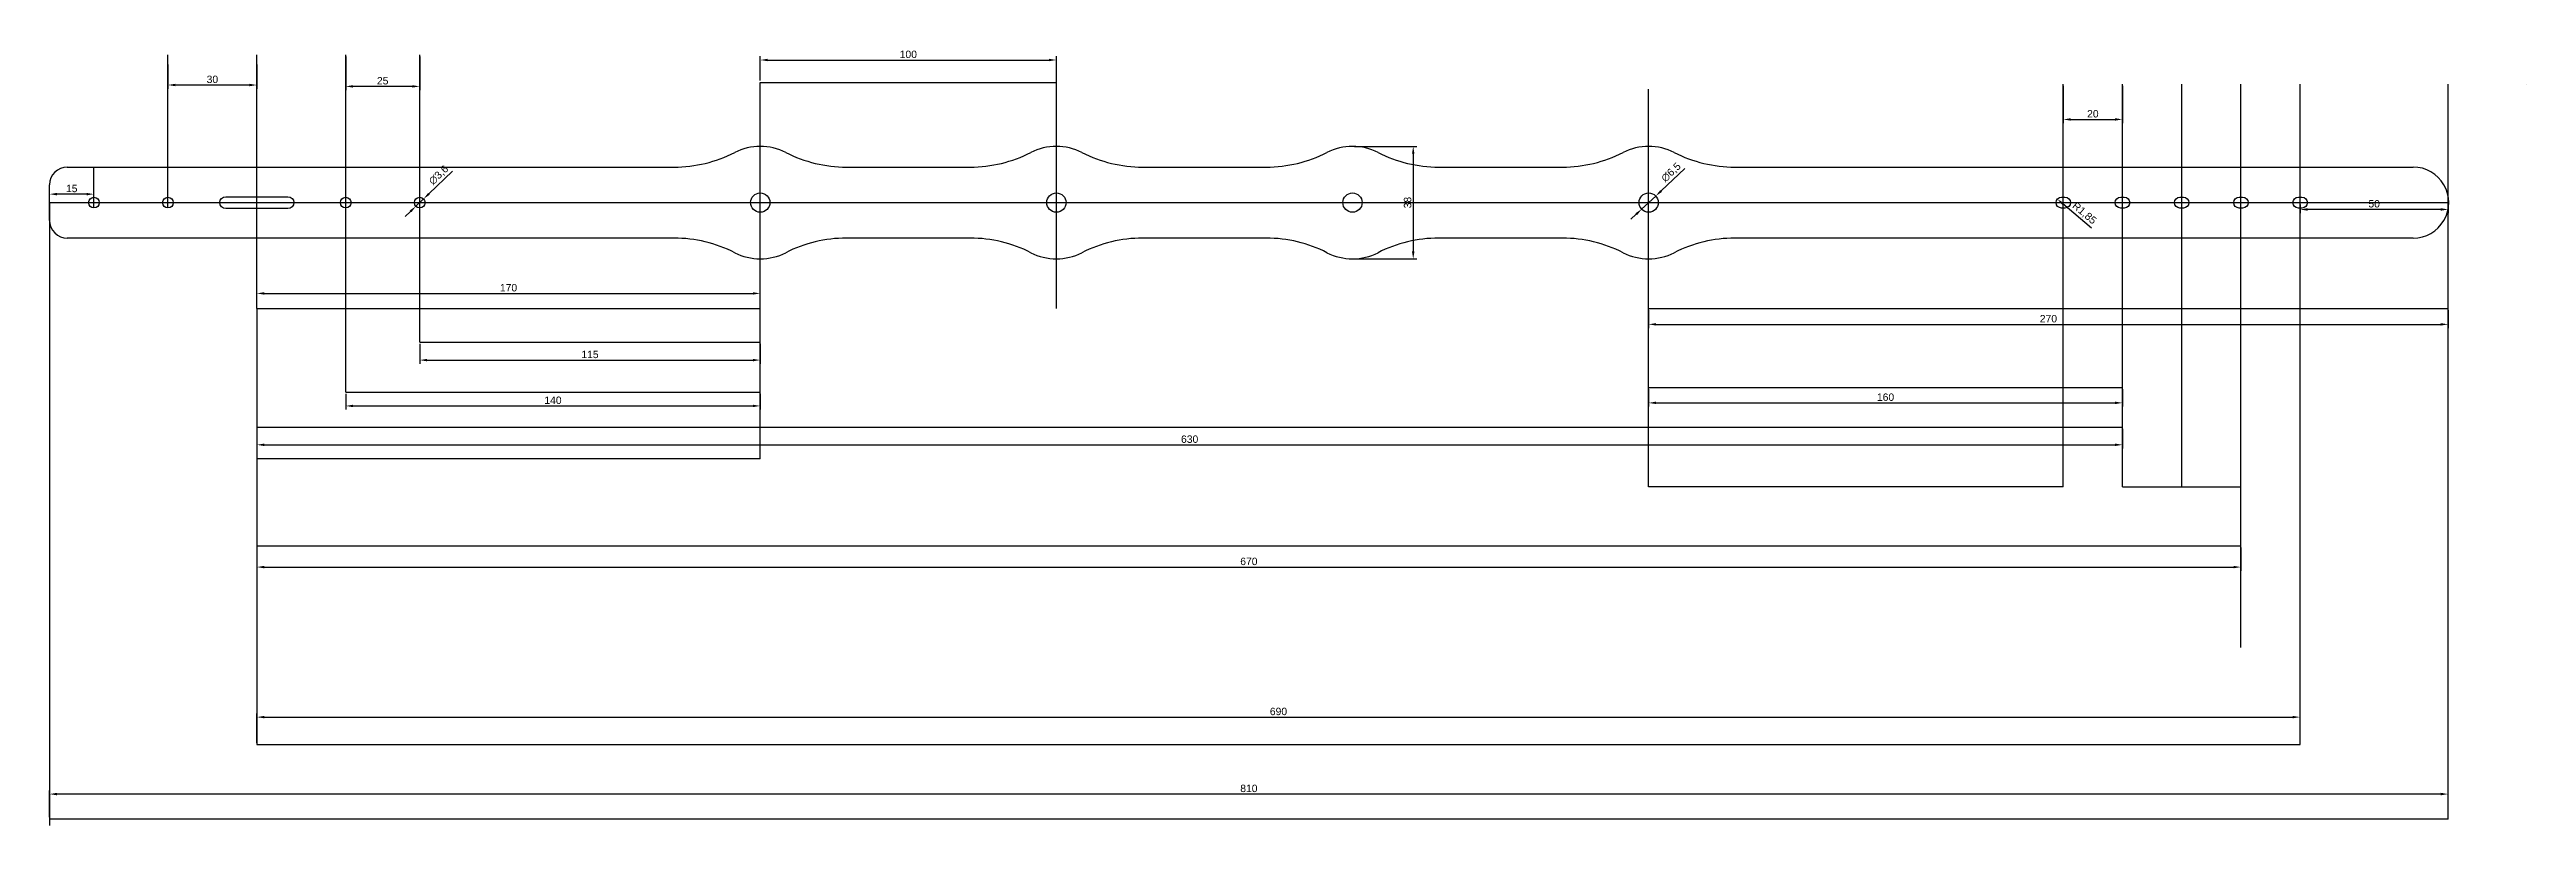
# Model space of a CAD drawing. Header units: millimetres. Extents: x 0 to 1584, y 0 to 2280.
# Drawn here: x 747 to 1584, y 2018 to 2280 of the extents above; entities outside this region: 1.
import ezdxf

# ---------------------------------------------------------------- set-up
doc = ezdxf.new("R2010")
doc.units = ezdxf.units.MM
doc.styles.get("Standard").update_dxf_attribs({"font": 'arial.ttf'})
doc.dimstyles.new('ISO-25', dxfattribs={"dimtxt": 2.5, "dimasz": 2.5, "dimexe": 1.25, "dimexo": 0.625, "dimtad": 1, "dimtxsty": 'Standard', "dimcen": 2.5, "dimadec": 0, "dimazin": 0, "dimtfac": 1, "dimtmove": 0, "dimatfit": 3, "dimfxl": 1, "dimarcsym": 0})

# ---------------------------------------------------------------- blocks, each defined once
blk = doc.blocks.new('*D8')
at = {"color": 0, "lineweight": -2, "transparency": 16777216}
for p, q in [((817.45, 2192.89), (817.45, 2198.6)), ((819.95, 2197.35), (984.95, 2197.35)), ((987.45, 2192.89), (987.45, 2198.6))]:
    blk.add_line(p, q, dxfattribs=at)
at = {"color": 0, "transparency": 16777216}
for points in [[(819.95, 2197.77), (819.95, 2196.94), (817.45, 2197.35)], [(984.95, 2197.77), (984.95, 2196.94), (987.45, 2197.35)]]:
    blk.add_solid(points, dxfattribs=at)
at = {"layer": 'Defpoints', "color": 0, "transparency": 16777216}
for p in [(817.45, 2192.26), (987.45, 2197.35), (987.45, 2192.26)]:
    blk.add_point(p, dxfattribs=at)
at = {"color": 0, "transparency": 16777216, "insert": (902.45, 2199.25), "char_height": 2.5, "attachment_point": 5}
blk.add_mtext('170', dxfattribs=at)
blk = doc.blocks.new('*D9')
at = {"color": 0, "lineweight": -2, "transparency": 16777216}
for p, q in [((872.45, 2180.31), (872.45, 2173.58)), ((874.95, 2174.83), (984.95, 2174.83)), ((987.45, 2180.31), (987.45, 2173.58))]:
    blk.add_line(p, q, dxfattribs=at)
at = {"color": 0, "transparency": 16777216}
for points in [[(874.95, 2175.25), (874.95, 2174.41), (872.45, 2174.83)], [(984.95, 2175.25), (984.95, 2174.41), (987.45, 2174.83)]]:
    blk.add_solid(points, dxfattribs=at)
at = {"layer": 'Defpoints', "color": 0, "transparency": 16777216}
for p in [(872.45, 2180.93), (987.45, 2180.93), (987.45, 2174.83)]:
    blk.add_point(p, dxfattribs=at)
at = {"color": 0, "transparency": 16777216, "insert": (929.95, 2176.73), "char_height": 2.5, "attachment_point": 5}
blk.add_mtext('115', dxfattribs=at)
blk = doc.blocks.new('*D10')
at = {"color": 0, "lineweight": -2, "transparency": 16777216}
for p, q in [((847.45, 2163.41), (847.45, 2158.1)), ((849.95, 2159.35), (984.95, 2159.35)), ((987.45, 2163.41), (987.45, 2158.1))]:
    blk.add_line(p, q, dxfattribs=at)
at = {"color": 0, "transparency": 16777216}
for points in [[(849.95, 2159.76), (849.95, 2158.93), (847.45, 2159.35)], [(984.95, 2159.76), (984.95, 2158.93), (987.45, 2159.35)]]:
    blk.add_solid(points, dxfattribs=at)
at = {"layer": 'Defpoints', "color": 0, "transparency": 16777216}
for p in [(847.45, 2164.04), (987.45, 2164.04), (987.45, 2159.35)]:
    blk.add_point(p, dxfattribs=at)
at = {"color": 0, "transparency": 16777216, "insert": (917.45, 2161.25), "char_height": 2.5, "attachment_point": 5}
blk.add_mtext('140', dxfattribs=at)
blk = doc.blocks.new('*D11')
at = {"color": 0, "lineweight": -2, "transparency": 16777216}
for p, q in [((817.45, 2151.58), (817.45, 2144.96)), ((1447.45, 2151.58), (1447.45, 2144.96)), ((819.95, 2146.21), (1444.95, 2146.21))]:
    blk.add_line(p, q, dxfattribs=at)
at = {"color": 0, "transparency": 16777216}
for points in [[(819.95, 2146.63), (819.95, 2145.79), (817.45, 2146.21)], [(1444.95, 2146.63), (1444.95, 2145.79), (1447.45, 2146.21)]]:
    blk.add_solid(points, dxfattribs=at)
at = {"layer": 'Defpoints', "color": 0, "transparency": 16777216}
for p in [(817.45, 2152.2), (1447.45, 2152.2), (1447.45, 2146.21)]:
    blk.add_point(p, dxfattribs=at)
at = {"color": 0, "transparency": 16777216, "insert": (1132.45, 2148.11), "char_height": 2.5, "attachment_point": 5}
blk.add_mtext('630', dxfattribs=at)
blk = doc.blocks.new('*D12')
at = {"color": 0, "lineweight": -2, "transparency": 16777216}
for p, q in [((817.45, 2111.51), (817.45, 2103.67)), ((1487.45, 2111.51), (1487.45, 2103.67)), ((819.95, 2104.92), (1484.95, 2104.92))]:
    blk.add_line(p, q, dxfattribs=at)
at = {"color": 0, "transparency": 16777216}
for points in [[(819.95, 2105.33), (819.95, 2104.5), (817.45, 2104.92)], [(1484.95, 2105.33), (1484.95, 2104.5), (1487.45, 2104.92)]]:
    blk.add_solid(points, dxfattribs=at)
at = {"layer": 'Defpoints', "color": 0, "transparency": 16777216}
for p in [(817.45, 2112.14), (1487.45, 2112.14), (1487.45, 2104.92)]:
    blk.add_point(p, dxfattribs=at)
at = {"color": 0, "transparency": 16777216, "insert": (1152.45, 2106.82), "char_height": 2.5, "attachment_point": 5}
blk.add_mtext('670', dxfattribs=at)
blk = doc.blocks.new('*D14')
at = {"color": 0, "lineweight": -2, "transparency": 16777216}
for p, q in [((987.45, 2269.22), (987.45, 2277.43)), ((989.95, 2276.18), (1084.95, 2276.18)), ((1087.45, 2269.22), (1087.45, 2277.43))]:
    blk.add_line(p, q, dxfattribs=at)
at = {"color": 0, "transparency": 16777216}
for points in [[(989.95, 2276.6), (989.95, 2275.77), (987.45, 2276.18)], [(1084.95, 2276.6), (1084.95, 2275.77), (1087.45, 2276.18)]]:
    blk.add_solid(points, dxfattribs=at)
at = {"layer": 'Defpoints', "color": 0, "transparency": 16777216}
for p in [(1087.45, 2276.18), (987.45, 2268.6), (1087.45, 2268.6)]:
    blk.add_point(p, dxfattribs=at)
at = {"color": 0, "transparency": 16777216, "insert": (1037.45, 2278.08), "char_height": 2.5, "attachment_point": 5}
blk.add_mtext('100', dxfattribs=at)
blk = doc.blocks.new('*D15')
at = {"color": 0, "lineweight": -2, "transparency": 16777216}
for p, q in [((847.45, 2277.33), (847.45, 2266.02)), ((872.45, 2277.33), (872.45, 2266.02)), ((869.95, 2267.27), (849.95, 2267.27))]:
    blk.add_line(p, q, dxfattribs=at)
at = {"color": 0, "transparency": 16777216}
for points in [[(849.95, 2267.68), (849.95, 2266.85), (847.45, 2267.27)], [(869.95, 2267.68), (869.95, 2266.85), (872.45, 2267.27)]]:
    blk.add_solid(points, dxfattribs=at)
at = {"layer": 'Defpoints', "color": 0, "transparency": 16777216}
for p in [(847.45, 2277.95), (872.45, 2277.95), (847.45, 2267.27)]:
    blk.add_point(p, dxfattribs=at)
at = {"color": 0, "transparency": 16777216, "insert": (859.95, 2269.17), "char_height": 2.5, "attachment_point": 5}
blk.add_mtext('25', dxfattribs=at)
blk = doc.blocks.new('*D16')
at = {"color": 0, "lineweight": -2, "transparency": 16777216}
for p, q in [((787.45, 2274.62), (787.45, 2266.49)), ((814.95, 2267.74), (789.95, 2267.74)), ((817.45, 2274.62), (817.45, 2266.49))]:
    blk.add_line(p, q, dxfattribs=at)
at = {"color": 0, "transparency": 16777216}
for points in [[(789.95, 2268.15), (789.95, 2267.32), (787.45, 2267.74)], [(814.95, 2268.15), (814.95, 2267.32), (817.45, 2267.74)]]:
    blk.add_solid(points, dxfattribs=at)
at = {"layer": 'Defpoints', "color": 0, "transparency": 16777216}
for p in [(787.45, 2275.24), (817.45, 2275.24), (787.45, 2267.74)]:
    blk.add_point(p, dxfattribs=at)
at = {"color": 0, "transparency": 16777216, "insert": (802.45, 2269.64), "char_height": 2.5, "attachment_point": 5}
blk.add_mtext('30', dxfattribs=at)
blk = doc.blocks.new('*D17')
at = {"color": 0, "lineweight": -2, "transparency": 16777216}
for p, q in [((817.45, 2045.6), (817.45, 2055.49)), ((819.95, 2054.24), (1504.95, 2054.24)), ((1507.45, 2045.6), (1507.45, 2055.49))]:
    blk.add_line(p, q, dxfattribs=at)
at = {"color": 0, "transparency": 16777216}
for points in [[(819.95, 2054.66), (819.95, 2053.83), (817.45, 2054.24)], [(1504.95, 2054.66), (1504.95, 2053.83), (1507.45, 2054.24)]]:
    blk.add_solid(points, dxfattribs=at)
at = {"layer": 'Defpoints', "color": 0, "transparency": 16777216}
for p in [(1507.45, 2054.24), (817.45, 2044.98), (1507.45, 2044.98)]:
    blk.add_point(p, dxfattribs=at)
at = {"color": 0, "transparency": 16777216, "insert": (1162.45, 2056.14), "char_height": 2.5, "attachment_point": 5}
blk.add_mtext('690', dxfattribs=at)
blk = doc.blocks.new('*D18')
at = {"color": 0, "lineweight": -2, "transparency": 16777216}
for p, q in [((1299.71, 2239.49), (1291.65, 2231.95)), ((1285.08, 2225.8), (1289.82, 2230.24)), ((1283.25, 2224.09), (1281.42, 2222.39))]:
    blk.add_line(p, q, dxfattribs=at)
at = {"color": 0, "transparency": 16777216}
for points in [[(1282.97, 2224.4), (1283.54, 2223.79), (1285.08, 2225.8)], [(1291.37, 2232.25), (1291.94, 2231.64), (1289.82, 2230.24)]]:
    blk.add_solid(points, dxfattribs=at)
at = {"layer": 'Defpoints', "color": 0, "transparency": 16777216}
for p in [(1285.08, 2225.8), (1289.82, 2230.24)]:
    blk.add_point(p, dxfattribs=at)
at = {"color": 0, "transparency": 16777216, "insert": (1295.11, 2238.16), "char_height": 2.5, "attachment_point": 5, "rotation": 43.07668}
blk.add_mtext('∅6,5', dxfattribs=at)
blk = doc.blocks.new('*D20')
at = {"color": 0, "lineweight": -2, "transparency": 16777216}
for p, q in [((883.51, 2238.62), (875.55, 2231)), ((869.35, 2225.05), (867.54, 2223.32)), ((871.15, 2226.78), (873.75, 2229.27))]:
    blk.add_line(p, q, dxfattribs=at)
at = {"color": 0, "transparency": 16777216}
for points in [[(869.06, 2225.35), (869.64, 2224.75), (871.15, 2226.78)], [(875.27, 2231.3), (875.84, 2230.7), (873.75, 2229.27)]]:
    blk.add_solid(points, dxfattribs=at)
at = {"layer": 'Defpoints', "color": 0, "transparency": 16777216}
for p in [(871.15, 2226.78), (873.75, 2229.27)]:
    blk.add_point(p, dxfattribs=at)
at = {"color": 0, "transparency": 16777216, "insert": (878.93, 2237.24), "char_height": 2.5, "attachment_point": 5, "rotation": 43.79596}
blk.add_mtext('∅3,6', dxfattribs=at)
blk = doc.blocks.new('*D21')
at = {"color": 0, "lineweight": -2, "transparency": 16777216}
blk.add_line((1437.01, 2219.43), (1427.35, 2227.6), dxfattribs=at)
at = {"color": 0, "transparency": 16777216}
blk.add_solid([(1427.62, 2227.92), (1427.09, 2227.28), (1425.45, 2229.22)], dxfattribs=at)
at = {"layer": 'Defpoints', "color": 0, "transparency": 16777216}
for p in [(1425.45, 2229.22), (1426.86, 2228.02)]:
    blk.add_point(p, dxfattribs=at)
at = {"color": 0, "transparency": 16777216, "insert": (1434.51, 2224.33), "char_height": 2.5, "attachment_point": 5, "rotation": 319.75891}
blk.add_mtext('R1,85', dxfattribs=at)
blk = doc.blocks.new('*D22')
at = {"color": 0, "lineweight": -2, "transparency": 16777216}
for p, q in [((747.45, 2020.42), (747.45, 2029.5)), ((1554.95, 2028.25), (749.95, 2028.25)), ((1557.45, 2020.42), (1557.45, 2029.5))]:
    blk.add_line(p, q, dxfattribs=at)
at = {"color": 0, "transparency": 16777216}
for points in [[(749.95, 2028.67), (749.95, 2027.83), (747.45, 2028.25)], [(1554.95, 2028.67), (1554.95, 2027.83), (1557.45, 2028.25)]]:
    blk.add_solid(points, dxfattribs=at)
at = {"layer": 'Defpoints', "color": 0, "transparency": 16777216}
for p in [(747.45, 2028.25), (747.45, 2019.79), (1557.45, 2019.79)]:
    blk.add_point(p, dxfattribs=at)
at = {"color": 0, "transparency": 16777216, "insert": (1152.45, 2030.15), "char_height": 2.5, "attachment_point": 5}
blk.add_mtext('810', dxfattribs=at)
blk = doc.blocks.new('*D23')
at = {"color": 0, "lineweight": -2, "transparency": 16777216}
for p, q in [((1287.45, 2191.64), (1287.45, 2185.65)), ((1557.45, 2191.64), (1557.45, 2185.65)), ((1289.95, 2186.9), (1554.95, 2186.9))]:
    blk.add_line(p, q, dxfattribs=at)
at = {"color": 0, "transparency": 16777216}
for points in [[(1289.95, 2187.32), (1289.95, 2186.49), (1287.45, 2186.9)], [(1554.95, 2187.32), (1554.95, 2186.49), (1557.45, 2186.9)]]:
    blk.add_solid(points, dxfattribs=at)
at = {"layer": 'Defpoints', "color": 0, "transparency": 16777216}
for p in [(1287.45, 2192.26), (1557.45, 2192.26), (1557.45, 2186.9)]:
    blk.add_point(p, dxfattribs=at)
at = {"color": 0, "transparency": 16777216, "insert": (1422.45, 2188.8), "char_height": 2.5, "attachment_point": 5}
blk.add_mtext('270', dxfattribs=at)
blk = doc.blocks.new('*D24')
at = {"color": 0, "lineweight": -2, "transparency": 16777216}
for p, q in [((1287.45, 2164.97), (1287.45, 2159.13)), ((1289.95, 2160.38), (1444.95, 2160.38)), ((1447.45, 2164.97), (1447.45, 2159.13))]:
    blk.add_line(p, q, dxfattribs=at)
at = {"color": 0, "transparency": 16777216}
for points in [[(1289.95, 2160.8), (1289.95, 2159.97), (1287.45, 2160.38)], [(1444.95, 2160.8), (1444.95, 2159.97), (1447.45, 2160.38)]]:
    blk.add_solid(points, dxfattribs=at)
at = {"layer": 'Defpoints', "color": 0, "transparency": 16777216}
for p in [(1287.45, 2165.6), (1447.45, 2165.6), (1447.45, 2160.38)]:
    blk.add_point(p, dxfattribs=at)
at = {"color": 0, "transparency": 16777216, "insert": (1367.45, 2162.29), "char_height": 2.5, "attachment_point": 5}
blk.add_mtext('160', dxfattribs=at)
blk = doc.blocks.new('*D25')
at = {"color": 0, "lineweight": -2, "transparency": 16777216}
for p, q in [((1507.45, 2227.4), (1507.45, 2224.46)), ((1554.95, 2225.71), (1509.95, 2225.71)), ((1557.45, 2227.4), (1557.45, 2224.46))]:
    blk.add_line(p, q, dxfattribs=at)
at = {"color": 0, "transparency": 16777216}
for points in [[(1509.95, 2226.13), (1509.95, 2225.29), (1507.45, 2225.71)], [(1554.95, 2226.13), (1554.95, 2225.29), (1557.45, 2225.71)]]:
    blk.add_solid(points, dxfattribs=at)
at = {"layer": 'Defpoints', "color": 0, "transparency": 16777216}
for p in [(1507.45, 2228.02), (1507.45, 2225.71), (1557.45, 2228.02)]:
    blk.add_point(p, dxfattribs=at)
at = {"color": 0, "transparency": 16777216, "insert": (1532.45, 2227.61), "char_height": 2.5, "attachment_point": 5}
blk.add_mtext('50', dxfattribs=at)
blk = doc.blocks.new('*D26')
at = {"color": 0, "lineweight": -2, "transparency": 16777216}
for p, q in [((747.45, 2228.65), (747.45, 2232.13)), ((759.95, 2230.88), (749.95, 2230.88)), ((762.45, 2228.65), (762.45, 2232.13))]:
    blk.add_line(p, q, dxfattribs=at)
at = {"color": 0, "transparency": 16777216}
for points in [[(749.95, 2231.3), (749.95, 2230.46), (747.45, 2230.88)], [(759.95, 2231.3), (759.95, 2230.46), (762.45, 2230.88)]]:
    blk.add_solid(points, dxfattribs=at)
at = {"layer": 'Defpoints', "color": 0, "transparency": 16777216}
for p in [(747.45, 2230.88), (747.45, 2228.02), (762.45, 2228.02)]:
    blk.add_point(p, dxfattribs=at)
at = {"color": 0, "transparency": 16777216, "insert": (754.95, 2232.78), "char_height": 2.5, "attachment_point": 5}
blk.add_mtext('15', dxfattribs=at)
blk = doc.blocks.new('*D27')
at = {"color": 0, "lineweight": -2, "transparency": 16777216}
for p, q in [((1427.45, 2267.42), (1427.45, 2254.86)), ((1447.45, 2267.42), (1447.45, 2254.86)), ((1429.95, 2256.11), (1444.95, 2256.11))]:
    blk.add_line(p, q, dxfattribs=at)
at = {"color": 0, "transparency": 16777216}
for points in [[(1429.95, 2256.53), (1429.95, 2255.69), (1427.45, 2256.11)], [(1444.95, 2256.53), (1444.95, 2255.69), (1447.45, 2256.11)]]:
    blk.add_solid(points, dxfattribs=at)
at = {"layer": 'Defpoints', "color": 0, "transparency": 16777216}
for p in [(1427.45, 2268.04), (1447.45, 2268.04), (1447.45, 2256.11)]:
    blk.add_point(p, dxfattribs=at)
at = {"color": 0, "transparency": 16777216, "insert": (1437.45, 2258.01), "char_height": 2.5, "attachment_point": 5}
blk.add_mtext('20', dxfattribs=at)
blk = doc.blocks.new('*D29')
at = {"color": 0, "lineweight": -2, "transparency": 16777216}
for p, q in [((1188.08, 2247.02), (1209.2, 2247.02)), ((1207.95, 2244.52), (1207.95, 2211.52)), ((1188.08, 2209.02), (1209.2, 2209.02))]:
    blk.add_line(p, q, dxfattribs=at)
at = {"color": 0, "transparency": 16777216}
for points in [[(1207.53, 2244.52), (1208.37, 2244.52), (1207.95, 2247.02)], [(1207.53, 2211.52), (1208.37, 2211.52), (1207.95, 2209.02)]]:
    blk.add_solid(points, dxfattribs=at)
at = {"layer": 'Defpoints', "color": 0, "transparency": 16777216}
for p in [(1187.45, 2247.02), (1187.45, 2209.02), (1207.95, 2209.02)]:
    blk.add_point(p, dxfattribs=at)
at = {"color": 0, "transparency": 16777216, "insert": (1206.05, 2228.02), "char_height": 2.5, "attachment_point": 5, "rotation": 90}
blk.add_mtext('38', dxfattribs=at)

msp = doc.modelspace()

# ---------------------------------------------------------------- linework, layer by layer
for p, q in [((787.45, 2226.222), (787.45, 2277.954)), ((817.45, 2192.263), (817.45, 2277.954)), ((847.45, 2164.039), (847.45, 2277.954)), ((872.45, 2180.931), (872.45, 2277.954)), ((987.45, 2141.517), (987.45, 2268.596)), ((987.45, 2268.596), (1087.45, 2268.596)), ((1087.45, 2192.263), (1087.45, 2269.359)), ((1427.45, 2131.982), (1427.45, 2268.04)), ((1447.45, 2131.982), (1447.45, 2268.04)), ((1467.45, 2131.982), (1467.45, 2268.04)), ((1487.45, 2077.794), (1487.45, 2268.04)), ((1507.45, 2044.976), (1507.45, 2268.04)), ((1557.45, 2019.79), (1557.45, 2268.04)), ((1583.874, 2268.04), (1583.874, 2268.04)), ((1583.874, 2268.04), (1583.874, 2268.04)), ((1287.45, 2131.982), (1287.45, 2266.306)), ((747.45, 2222.022), (747.45, 2234.022)), ((753.45, 2240.022), (958.347, 2240.022)), ((762.45, 2226.222), (762.45, 2240.022)), ((1016.554, 2240.022), (1058.347, 2240.022)), ((1116.554, 2240.022), (1158.347, 2240.022)), ((1216.554, 2240.022), (1258.347, 2240.022)), ((1316.554, 2240.022), (1545.636, 2240.022)), ((747.45, 2228.022), (1557.45, 2228.022)), ((747.45, 2228.022), (747.45, 2017.644)), ((806.95, 2228.022), (827.95, 2228.022)), ((958.347, 2216.022), (753.45, 2216.022)), ((1058.347, 2216.022), (1016.554, 2216.022)), ((1158.347, 2216.022), (1116.554, 2216.022)), ((1258.347, 2216.022), (1216.554, 2216.022)), ((1545.619, 2216.022), (1316.554, 2216.022)), ((817.45, 2192.263), (987.45, 2192.263)), ((817.45, 2192.263), (817.45, 2044.976)), ((1287.45, 2192.263), (1557.45, 2192.263)), ((872.45, 2180.931), (987.45, 2180.931)), ((847.45, 2164.039), (987.45, 2164.039)), ((1287.45, 2165.596), (1447.45, 2165.596)), ((817.45, 2152.201), (1447.45, 2152.201)), ((987.45, 2141.517), (817.45, 2141.517)), ((1427.45, 2131.982), (1287.45, 2131.982)), ((1447.45, 2131.982), (1487.45, 2131.982)), ((817.45, 2112.138), (1487.45, 2112.138)), ((817.45, 2044.976), (1507.45, 2044.976)), ((1557.45, 2019.79), (747.45, 2019.79))]:
    msp.add_line(p, q)
msp.add_lwpolyline([(827.95, 2226.022), (819.45, 2226.022), (806.95, 2226.022, -1), (806.95, 2230.022), (819.45, 2230.022), (827.95, 2230.022, -1), (827.95, 2226.022)], format="xyb")
for points in [[(1426.858, 2226.172, -1), (1426.858, 2229.872), (1428.043, 2229.872, -1), (1428.043, 2226.172)], [(1446.858, 2226.172, -1), (1446.858, 2229.872), (1448.043, 2229.872, -1), (1448.043, 2226.172)], [(1466.858, 2226.172, -1), (1466.858, 2229.872), (1468.043, 2229.872, -1), (1468.043, 2226.172)], [(1486.852, 2226.172, -1), (1486.852, 2229.872), (1488.036, 2229.872, -1), (1488.036, 2226.172)], [(1506.858, 2226.172, -1), (1506.858, 2229.872), (1508.043, 2229.872, -1), (1508.043, 2226.172)]]:
    msp.add_lwpolyline(points, format="xyb", close=True)
for centre, radius in [((762.45, 2228.022), 1.8), ((787.45, 2228.022), 1.8), ((847.45, 2228.022), 1.8), ((872.45, 2228.022), 1.8), ((987.45, 2228.022), 3.25), ((1087.45, 2228.022), 3.25), ((1187.45, 2228.022), 3.25), ((1287.45, 2228.022), 3.25)]:
    msp.add_circle(centre, radius)
for centre, radius, start, end in [((958.347, 2285.022), 45, 270, 297.048111), ((987.45, 2228.022), 19, 62.951889, 117.048111), ((1016.554, 2285.022), 45, 242.951889, 270), ((1058.347, 2285.022), 45, 270, 297.048111), ((1087.45, 2228.022), 19, 62.951889, 117.048111), ((1116.554, 2285.022), 45, 242.951889, 270), ((1158.347, 2285.022), 45, 270, 297.048111), ((1187.45, 2228.022), 19, 62.951889, 117.048111), ((1216.554, 2285.022), 45, 242.951889, 270), ((1258.347, 2285.022), 45, 270, 297.048111), ((1287.45, 2228.022), 19, 62.951889, 117.048111), ((1316.554, 2285.022), 45, 242.951889, 270), ((753.45, 2234.022), 6, 90, 180), ((1545.622, 2228.022), 12, 269.881471, 90.06612), ((753.45, 2222.022), 6, 180, 270), ((958.347, 2171.022), 45, 62.951889, 90), ((987.45, 2228.022), 19, 242.951889, 297.048111), ((1016.554, 2171.022), 45, 90, 117.048111), ((1058.347, 2171.022), 45, 62.951889, 90), ((1087.45, 2228.022), 19, 242.951889, 297.048111), ((1116.554, 2171.022), 45, 90, 117.048111), ((1158.347, 2171.022), 45, 62.951889, 90), ((1187.45, 2228.022), 19, 242.951889, 297.048111), ((1216.554, 2171.022), 45, 90, 117.048111), ((1258.347, 2171.022), 45, 62.951889, 90), ((1287.45, 2228.022), 19, 242.951889, 297.048111), ((1316.554, 2171.022), 45, 90, 117.048111)]:
    msp.add_arc(centre, radius, start, end)
msp.add_open_spline([(0, 0), (0.333, 0), (0.667, 0), (1, 0)], degree=3)

# ---------------------------------------------------------------- dimensions: what is measured, and where the dimension line sits
for base, p1, p2, picture, middle in [((787.45, 2267.736), (817.45, 2275.243), (787.45, 2275.243), '*D16', (802.45, 2269.638)), ((847.45, 2267.267), (872.45, 2277.954), (847.45, 2277.954), '*D15', (859.95, 2269.168)), ((1087.45, 2276.182), (987.45, 2268.596), (1087.45, 2268.596), '*D14', (1037.45, 2278.083)), ((1447.45, 2256.109), (1427.45, 2268.04), (1447.45, 2268.04), '*D27', (1437.45, 2258.011)), ((747.45, 2230.881), (762.45, 2228.022), (747.45, 2228.022), '*D26', (754.95, 2232.782)), ((1507.45, 2225.71), (1557.45, 2228.022), (1507.45, 2228.022), '*D25', (1532.45, 2227.612)), ((987.45, 2197.353), (817.45, 2192.263), (987.45, 2192.263), '*D8', (902.45, 2199.255)), ((1557.45, 2186.903), (1287.45, 2192.263), (1557.45, 2192.263), '*D23', (1422.45, 2188.805)), ((987.45, 2174.831), (872.45, 2180.931), (987.45, 2180.931), '*D9', (929.95, 2176.733)), ((987.45, 2159.347), (847.45, 2164.039), (987.45, 2164.039), '*D10', (917.45, 2161.248)), ((1447.45, 2160.384), (1287.45, 2165.596), (1447.45, 2165.596), '*D24', (1367.45, 2162.286)), ((1447.45, 2146.209), (817.45, 2152.201), (1447.45, 2152.201), '*D11', (1132.45, 2148.111)), ((1487.45, 2104.918), (817.45, 2112.138), (1487.45, 2112.138), '*D12', (1152.45, 2106.819)), ((1507.45, 2054.243), (817.45, 2044.976), (1507.45, 2044.976), '*D17', (1162.45, 2056.144)), ((747.45, 2028.251), (1557.45, 2019.79), (747.45, 2019.79), '*D22', (1152.45, 2030.153))]:
    dim = msp.add_linear_dim(base=base, p1=p1, p2=p2, dimstyle='ISO-25')
    dim.commit()
    dim.dimension.update_dxf_attribs({"geometry": picture, "text_midpoint": middle})
dim = msp.add_linear_dim(base=(1207.949, 2209.022), p1=(1187.45, 2247.022), p2=(1187.45, 2209.022), angle=90, dimstyle='ISO-25')
dim.commit()
dim.dimension.update_dxf_attribs({"geometry": '*D29', "text_midpoint": (1206.046, 2228.022)})
for p1, p2, picture, middle in [((1285.077, 2225.802), (1289.824, 2230.242), '*D18', (1296.596, 2236.573)), ((871.151, 2226.776), (873.75, 2229.268), '*D20', (880.434, 2235.676))]:
    dim = msp.add_diameter_dim_2p(p1=p1, p2=p2, dimstyle='ISO-25')
    dim.commit()
    dim.dimension.update_dxf_attribs({"geometry": picture, "text_midpoint": middle})
dim = msp.add_radius_dim(center=(1426.858, 2228.022), mpoint=(1425.446, 2229.217), dimstyle='ISO-25')
dim.commit()
dim.dimension.update_dxf_attribs({"geometry": '*D21', "text_midpoint": (1433.139, 2222.707), "dimtype": 164})

doc.saveas('drawing.dxf')
